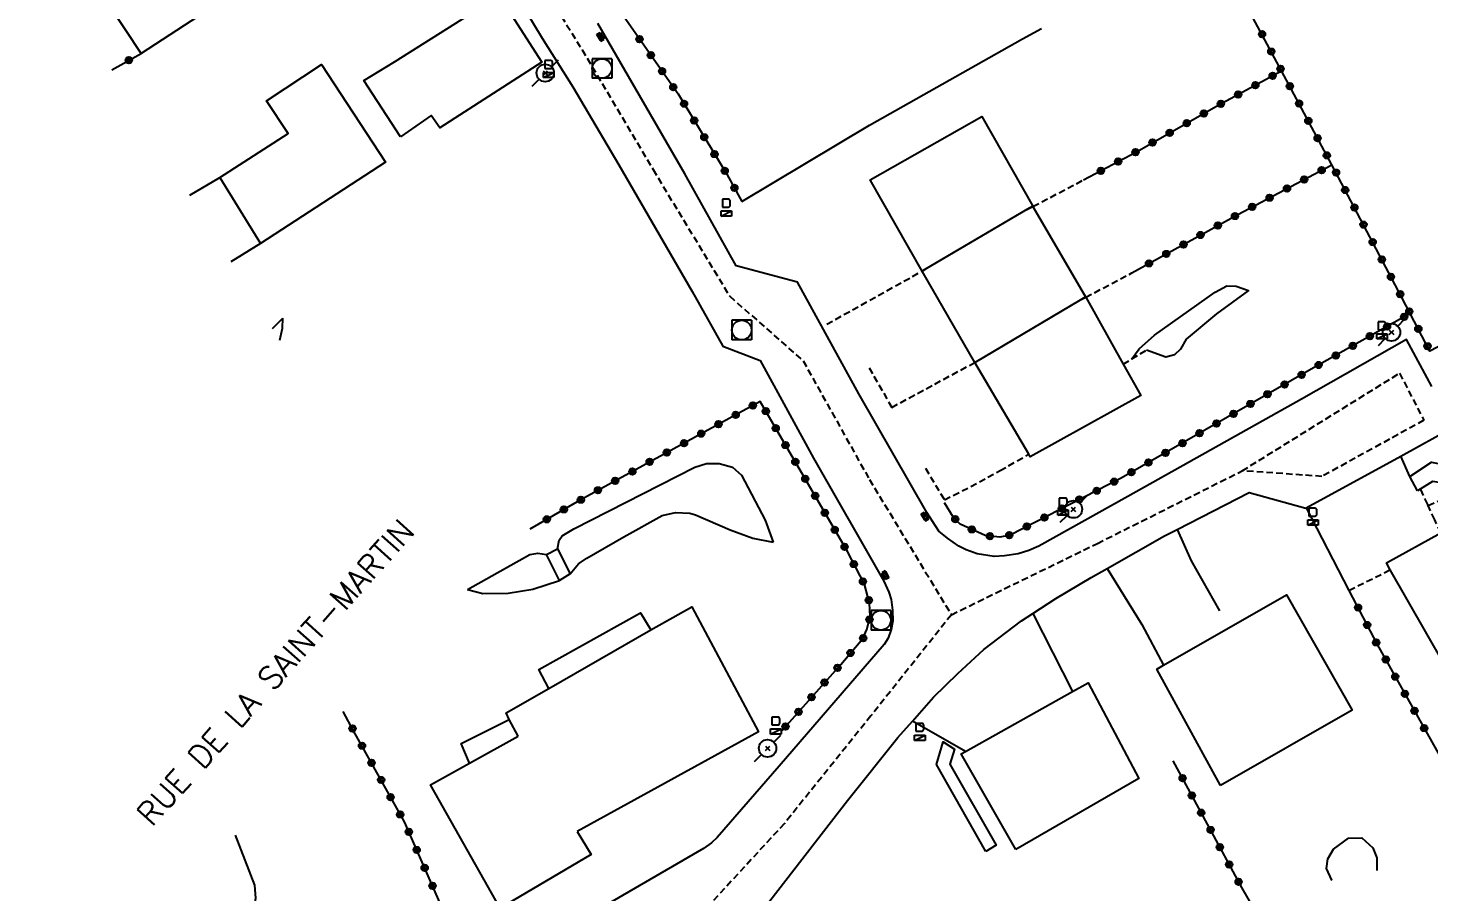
# Model space of a CAD drawing. Header units: millimetres. Extents: x 267000 to 268001, y 124012 to 125001.
# Drawn here: x 267573.6 to 267680.7, y 124518.6 to 124584.7 of the extents above; entities that cross this region are included whole.
import ezdxf
from ezdxf.enums import TextEntityAlignment as Align

# ---------------------------------------------------------------- set-up
doc = ezdxf.new("R2010")
doc.units = ezdxf.units.MM
doc.linetypes.add('DASHED', pattern=[0.75, 0.5, -0.25])
doc.layers.get('0').update_dxf_attribs({"linetype": 'CONTINUOUS'})
for name, color, linetype in [('W0001', 6, 'DASHED'), ('W0008', 7, 'CONTINUOUS'), ('W0017', 7, 'CONTINUOUS'), ('W0101', 7, 'CONTINUOUS'), ('W0104', 1, 'CONTINUOUS'), ('W0105', 7, 'CONTINUOUS'), ('W0112', 1, 'DASHED'), ('W0211', 2, 'CONTINUOUS'), ('W0214', 2, 'CONTINUOUS'), ('W0323', 7, 'CONTINUOUS'), ('W0330', 7, 'CONTINUOUS'), ('W0401', 7, 'CONTINUOUS'), ('W0420', 7, 'CONTINUOUS'), ('W0438', 7, 'CONTINUOUS'), ('W0473', 7, 'CONTINUOUS'), ('W0515', 5, 'CONTINUOUS'), ('W0989', 7, 'CONTINUOUS'), ('W1102', 7, 'CONTINUOUS')]:
    doc.layers.add(name, color=color, linetype=linetype)
doc.styles.get("Standard").update_dxf_attribs({"font": 'romans.shx', "width": 0.85})

# ---------------------------------------------------------------- blocks, each defined once
blk = doc.blocks.new('T438')
for p, q in [((0.15, 1.1), (-0.3, 1.1)), ((-0.3, 1.1), (-0.3, 0.5)), ((-0.4, 0.2), (0.4, 0.2)), ((-0.4, -0.2), (-0.4, 0.2)), ((-0.3, 0.5), (0.15, 0.5)), ((0.3, 0.65), (0.3, 0.95)), ((0.4, 0.2), (0.4, -0.2))]:
    blk.add_line(p, q)
at = {"flags": 128}
for points in [[(-0.4, -0.2), (0.4, 0.2)], [(0.4, -0.2), (-0.4, -0.2)]]:
    blk.add_lwpolyline(points, dxfattribs=at)
for centre, major_axis, start_param, end_param in [((0.15, 0.95), (0.106, -0.106), 0.785398, 2.356194), ((0.15, 0.65), (0.106, 0.106), 3.926991, 5.497787)]:
    blk.add_ellipse(centre, major_axis=major_axis, ratio=1, start_param=start_param, end_param=end_param)
blk = doc.blocks.new('T473')
for p, q in [((-0.166667, 0.166667), (0.166667, -0.166667)), ((-0.166667, -0.166667), (0.166667, 0.166667)), ((0.500001, 0.500001), (1.000002, 1.000002)), ((-1.000002, -1.000002), (-0.500001, -0.500001))]:
    blk.add_line(p, q)
blk.add_ellipse((0, 0), major_axis=(0.471405, 0.471405), ratio=1, start_param=5.4977871438, end_param=11.780972451)
blk = doc.blocks.new('T420')
for p, q in [((0.75, 0.75), (-0.75, 0.75)), ((-0.75, 0.75), (-0.75, -0.75)), ((0.75, 0.75), (0.75, -0.75)), ((0.75, -0.75), (-0.75, -0.75))]:
    blk.add_line(p, q)
blk.add_ellipse((0, 0), major_axis=(-0.53, 0.53), ratio=1, start_param=3.926991, end_param=10.210176)
blk = doc.blocks.new('T401')
for p, q in [((-0.3, 0.3), (0, 0.3)), ((-0.3, -0.25), (-0.3, 0.3)), ((-0.3, 0.15), (0, 0.15)), ((-0.3, 0), (0, 0)), ((0, 0.3), (0, -0.25)), ((-0.3, -0.15), (0, -0.15)), ((-0.3, -0.25), (-0.3, -0.3)), ((-0.3, -0.3), (0, -0.3)), ((0, -0.3), (0, -0.25))]:
    blk.add_line(p, q)
blk = doc.blocks.new('t323o')
at = {"color": 0, "linetype": 'Continuous'}
for radius in [0.25, 0.15]:
    blk.add_circle((0, 0), radius, dxfattribs=at)

msp = doc.modelspace()

# ---------------------------------------------------------------- linework, layer by layer
at = {"layer": 'W0001'}
for points in [[(267573.58, 124650.86), (267577.5, 124643.99), (267584.76, 124632.31), (267595.11, 124616.09), (267600.26, 124608.15), (267608.09, 124595.78), (267615.93, 124582.99), (267621.36, 124573.83), (267627.22, 124564.15), (267632.84, 124559.2), (267637.9, 124550.14), (267644.17, 124539.8)], [(267644.17, 124539.8), (267655.34, 124545.25), (267666.41, 124550.8)], [(267644.17, 124539.8), (267638.02, 124532.06), (267631.4, 124523.83), (267622.83, 124514.52), (267613.66, 124503.43), (267609, 124498.7), (267601.3, 124489.1), (267594.72, 124482.21), (267591.18, 124480.34)]]:
    msp.add_lwpolyline(points, dxfattribs=at)
msp.add_lwpolyline([(267672.5, 124550.37), (267666.41, 124550.8), (267678.44, 124558.26), (267680.29, 124554.66)], close=True, dxfattribs=at)
at = {"layer": 'W0008'}
for points in [[(267605.11, 124596.75), (267612.88, 124583.89), (267615.23, 124580.16), (267618.75, 124574.2), (267624.35, 124564.52), (267626.69, 124560.33), (267629.54, 124559.24), (267633.63, 124551.77), (267639, 124542.35), (267639.4, 124541.53), (267639.57, 124540.97), (267639.68, 124540.15), (267639.69, 124539.33), (267639.56, 124538.67), (267639.34, 124538.01), (267639.02, 124537.51), (267631.01, 124528.21), (267626.26, 124522.76), (267625.84, 124522.36), (267625.22, 124521.92), (267613.8, 124515.29)], [(267680.91, 124557.25), (267678.97, 124560.84), (267670.95, 124556.28), (267657.66, 124548.83), (267650.85, 124545.04), (267650.1, 124544.7), (267649.28, 124544.46), (267648.23, 124544.29), (267647.44, 124544.25), (267646.15, 124544.46), (267645.29, 124544.75), (267644.73, 124545.04), (267643.87, 124545.66), (267643.2, 124546.18), (267642.3, 124547.62), (267637.1, 124556.68), (267632.4, 124565.23), (267627.72, 124566.46), (267623.79, 124573.5), (267617.15, 124584.99)], [(267629.06, 124516.33), (267636.24, 124525.59), (267640.08, 124530.41), (267641.19, 124531.66), (267642.81, 124533.5), (267644.67, 124535.3), (267646.66, 124537.13), (267649.53, 124539.33), (267650.4, 124539.9), (267652.15, 124541.04), (267654.86, 124542.65), (267656.08, 124543.34), (267660.46, 124545.83), (267661.43, 124546.32), (267666.94, 124549.13), (267671.27, 124547.95), (267671.29, 124547.97), (267678.53, 124551.91), (267678.54, 124551.92), (267682.59, 124554.16)]]:
    msp.add_lwpolyline(points, dxfattribs=at)
at = {"layer": 'W0017'}
for points in [[(267679.21, 124550.37), (267678.54, 124551.92)], [(267671.29, 124547.97), (267674.57, 124541.66)], [(267661.43, 124546.32), (267662.5, 124543.92), (267664.66, 124540.1)], [(267656.08, 124543.34), (267658.74, 124539.06), (267660.38, 124535.93)], [(267650.4, 124539.9), (267653.44, 124533.92)], [(267645.24, 124529.34), (267641.19, 124531.66)]]:
    msp.add_lwpolyline(points, dxfattribs=at)
at = {"layer": 'W0101'}
for points in [[(267641.94, 124566.07), (267641.93, 124566.07), (267637.97, 124573.04), (267646.49, 124577.88), (267650.39, 124571.03)], [(267650.39, 124571.03), (267650.41, 124571.01), (267654.43, 124564.09)], [(267645.97, 124559.09), (267641.94, 124566.07)], [(267654.43, 124564.09), (267654.44, 124564.07), (267657.3, 124558.96), (267658.66, 124556.55), (267650.2, 124551.88), (267650.1, 124552.06), (267645.97, 124559.09)], [(267611.06, 124530.52), (267610.37, 124531.79), (267610.13, 124532.3), (267613.4, 124534.16), (267621.2, 124538.63), (267624.32, 124540.4), (267629.42, 124530.85), (267615.56, 124523.22)], [(267615.56, 124523.22), (267616.63, 124521.47), (267609.68, 124517.37), (267604.35, 124526.79), (267607.32, 124528.44), (267611.06, 124530.52)]]:
    msp.add_lwpolyline(points, dxfattribs=at)
for points in [[(267650.39, 124571.03), (267650.39, 124571.03)], [(267641.94, 124566.07), (267641.94, 124566.07)], [(267654.43, 124564.09), (267654.43, 124564.09)], [(267645.97, 124559.09), (267645.97, 124559.09)], [(267683.23, 124533.62), (267677.73, 124543.23), (267677.43, 124543.76), (267681.59, 124546.06), (267688.06, 124549.63), (267693.59, 124539.49), (267683.23, 124533.62)], [(267664.74, 124526.75), (267659.87, 124535.64), (267660.38, 124535.93), (267669.78, 124541.31), (267674.81, 124532.49), (267664.74, 124526.75)], [(267649.09, 124521.85), (267644.92, 124529.15), (267645.24, 124529.34), (267653.44, 124533.92), (267654.63, 124534.59), (267658.5, 124527.28), (267649.09, 124521.85)], [(267611.06, 124530.52), (267611.06, 124530.52)], [(267615.56, 124523.22), (267615.56, 124523.22)]]:
    msp.add_lwpolyline(points, close=True, dxfattribs=at)
at = {"layer": 'W0104'}
for points in [[(267582.22, 124582.71), (267577.59, 124589.74), (267582.69, 124592.88), (267587.12, 124585.9)], [(267602.06, 124576.34), (267599.26, 124580.65), (267601.6, 124582.08), (267609.6, 124587.15), (267612.86, 124582.05), (267605.06, 124577.02), (267604.4, 124577.97)]]:
    msp.add_lwpolyline(points, close=True, dxfattribs=at)
for points in [[(267588.24, 124573.23), (267593.47, 124576.59), (267591.81, 124579.09), (267596.02, 124581.86), (267600.91, 124574.39), (267591.34, 124568.19)], [(267585.94, 124571.87), (267588.24, 124573.23), (267591.34, 124568.19), (267589.09, 124566.78)], [(267588.24, 124573.23), (267588.24, 124573.23)], [(267591.34, 124568.19), (267591.34, 124568.19)], [(267613.4, 124534.16), (267612.63, 124535.61), (267620.4, 124539.95), (267621.2, 124538.63)], [(267607.32, 124528.44), (267606.68, 124529.96), (267610.37, 124531.79)]]:
    msp.add_lwpolyline(points, dxfattribs=at)
at = {"layer": 'W0105'}
for points in [[(267679.81, 124549.26), (267679.21, 124550.37), (267680.89, 124551.47), (267685.38, 124550.57), (267685.19, 124549.35), (267680.96, 124549.99)], [(267614.21, 124542.42), (267613.21, 124544.4), (267614.06, 124544.83), (267615.03, 124542.92)], [(267646.8, 124521.7), (267643.04, 124528.35), (267643.55, 124530.07), (267644.42, 124529.52), (267644.06, 124528.36), (267647.59, 124522.17)]]:
    msp.add_lwpolyline(points, close=True, dxfattribs=at)
at = {"layer": 'W0112'}
for points in [[(267649.95, 124570.77), (267650.41, 124571.01), (267654.28, 124573.04)], [(267634.65, 124562.01), (267641.93, 124566.07), (267642.13, 124566.18)], [(267654.04, 124563.86), (267654.44, 124564.07), (267657.97, 124565.93)], [(267657.3, 124558.96), (267657.96, 124559.35), (267659.08, 124560.02)], [(267637.88, 124558.68), (267639.61, 124555.65), (267645.97, 124559.09)], [(267642.18, 124550.99), (267643.64, 124548.59), (267645.65, 124549.59), (267647.89, 124550.82), (267650.1, 124552.06)], [(267681.59, 124546.06), (267681.12, 124547.05), (267680.62, 124548.15), (267680.59, 124548.23), (267680.05, 124549.38)], [(267680.62, 124548.15), (267683.35, 124549.3)], [(267674.57, 124541.66), (267677.73, 124543.23)]]:
    msp.add_lwpolyline(points, dxfattribs=at)
at = {"layer": 'W0211'}
for points in [[(267592.82, 124560.79), (267593.03, 124561.7), (267593.05, 124562.46)], [(267615.03, 124542.92), (267615.66, 124543.69), (267616.31, 124544.12), (267619.14, 124545.75), (267622.07, 124547.39), (267623.09, 124547.62), (267624.18, 124547.56), (267624.61, 124547.43), (267627.26, 124546.29), (267628.98, 124545.64), (267630.54, 124545.35)], [(267607.18, 124541.73), (267608.34, 124541.43), (267610.28, 124541.45), (267612.16, 124541.75), (267614.21, 124542.42)], [(267581.77, 124511.42), (267586.42, 124513.88), (267590.2, 124516.15), (267590.85, 124517.24), (267590.98, 124518.13), (267590.91, 124519.13), (267589.43, 124522.94)]]:
    msp.add_lwpolyline(points, dxfattribs=at)
at = {"layer": 'W0214'}
for points in [[(267657.96, 124559.35), (267658.52, 124560.12), (267659.7, 124561.18), (267664.34, 124564.47), (267665.23, 124564.94), (267665.95, 124564.91), (267666.88, 124564.59), (267664.45, 124562.79), (267662.11, 124560.86), (267661.69, 124560.1), (267661.23, 124559.67), (267660.57, 124559.5), (267659.08, 124560.02)], [(267592.27, 124561.67), (267593.05, 124562.46)], [(267614.06, 124544.83), (267614.19, 124545.49), (267614.42, 124545.83), (267615.31, 124546.36), (267624.56, 124551.07), (267625.45, 124551.37), (267626.41, 124551.37), (267627.43, 124551.08), (267628.13, 124550.46), (267629.93, 124547.03), (267630.54, 124545.35)], [(267607.18, 124541.73), (267611.95, 124544.39), (267612.55, 124544.49), (267613.21, 124544.4)]]:
    msp.add_lwpolyline(points, dxfattribs=at)
at = {"layer": 'W0323'}
for points in [[(267618.61, 124586.27), (267623.27, 124579.62), (267627, 124573.47), (267628.16, 124571.4)], [(267704.56, 124574.26), (267704.03, 124573.95), (267695.14, 124568.72), (267684.18, 124561.76), (267680.76, 124559.96), (267679.25, 124562.83), (267678.59, 124564.1), (267673.52, 124573.72), (267673.26, 124574.2), (267669.42, 124581.38), (267666.51, 124586.82)], [(267579.98, 124581.46), (267582.22, 124582.71)], [(267654.28, 124573.04), (267658.33, 124575.2), (267664.61, 124578.77), (267669.42, 124581.38)], [(267657.97, 124565.93), (267666.07, 124570.4), (267673.26, 124574.2)], [(267679.25, 124562.83), (267671.68, 124558.57), (267657.14, 124550.23), (267648.67, 124545.89), (267647.88, 124545.72), (267646.76, 124545.85), (267644.84, 124546.73), (267644.34, 124547.22), (267643.64, 124548.34)], [(267631.17, 124530.89), (267635.71, 124536), (267637.41, 124537.99), (267637.7, 124538.66), (267637.96, 124539.65), (267637.92, 124540.67), (267637.52, 124542.12), (267636.22, 124544.62), (267629.55, 124556.11), (267615.56, 124548.44), (267611.94, 124546.34)], [(267674.57, 124541.66), (267676.73, 124537.52), (267683, 124526.36), (267685.04, 124522.54), (267685.14, 124522.32), (267685.22, 124522.14)], [(267608.46, 124511.67), (267605.07, 124517.78), (267602.35, 124523.96), (267598.47, 124530.93), (267597.66, 124532.4)], [(267667.62, 124516.77), (267666.37, 124518.94), (267661.13, 124528.62)]]:
    msp.add_lwpolyline(points, dxfattribs=at)
at = {"layer": 'W0330'}
msp.add_lwpolyline([(267628.16, 124571.4), (267637.91, 124577.23), (267649.62, 124583.83), (267651.07, 124584.62)], dxfattribs=at)
at = {"layer": 'W0515'}
msp.add_lwpolyline([(267673.28, 124519.48), (267673.26, 124519.49), (267672.86, 124520.39), (267672.95, 124521.13), (267673.39, 124521.87), (267674.53, 124522.72), (267675.56, 124522.73), (267676.4, 124521.98), (267676.7, 124521.21), (267676.71, 124520.25)], dxfattribs=at)
at = {"layer": 'W1102'}
for points in [[(267650.39, 124571.03), (267649.95, 124570.77), (267642.13, 124566.18), (267641.94, 124566.07)], [(267645.97, 124559.09), (267654.04, 124563.86), (267654.43, 124564.09)]]:
    msp.add_lwpolyline(points, dxfattribs=at)

# ---------------------------------------------------------------- block references
at = {"layer": 'W0323'}
for p, rotation in [((267620.33, 124583.81), 305.0353984794316), ((267667.92, 124584.18), 118.1505732280518), ((267621.19, 124582.58), 305.0353984794316), ((267668.63, 124582.85), 118.1505732280518), ((267581.29, 124582.19), 29.06721717049019), ((267669.34, 124581.53), 118.1505732280518), ((267622.05, 124581.36), 305.0353984794316), ((267668.73, 124581), 28.47326660586046), ((267622.91, 124580.13), 305.0353984794316), ((267666.09, 124579.57), 28.47326660586046), ((267667.41, 124580.29), 28.47326660586046), ((267670.05, 124580.21), 118.160647591479), ((267623.73, 124578.87), 301.2314025378012), ((267664.77, 124578.86), 28.47326660586046), ((267670.75, 124578.89), 118.160647591479), ((267624.5, 124577.58), 301.2314025378012), ((267662.16, 124577.38), 29.57280765258077), ((267663.47, 124578.12), 29.57280765258077), ((267671.46, 124577.56), 118.160647591479), ((267625.28, 124576.3), 301.2314025378012), ((267660.86, 124576.64), 29.57280765258077), ((267672.17, 124576.24), 118.160647591479), ((267658.25, 124575.16), 28.16052811828276), ((267659.55, 124575.9), 29.57280765258077), ((267626.06, 124575.02), 301.2314025378012), ((267656.92, 124574.45), 28.16052811828276), ((267672.88, 124574.92), 118.160647591479), ((267626.84, 124573.74), 301.2314025378012), ((267655.6, 124573.74), 28.16052811828276), ((267671.15, 124573.08), 27.82478832464373), ((267672.48, 124573.78), 27.82478832464373), ((267673.58, 124573.6), 117.8027304088043), ((267627.58, 124572.43), 299.3656225800804), ((267669.83, 124572.38), 27.82478832464373), ((267674.28, 124572.27), 117.8027304088043), ((267667.17, 124570.98), 27.82478832464373), ((267668.5, 124571.68), 27.82478832464373), ((267674.98, 124570.94), 117.8027304088043), ((267665.85, 124570.28), 28.88732992456126), ((267663.22, 124568.83), 28.88732992456126), ((267664.54, 124569.55), 28.88732992456126), ((267675.68, 124569.62), 117.8027304088043), ((267661.91, 124568.1), 28.88732992456126), ((267676.38, 124568.29), 117.8027304088043), ((267659.28, 124566.66), 28.88732992456126), ((267660.6, 124567.38), 28.88732992456126), ((267677.08, 124566.96), 117.8027304088043), ((267677.78, 124565.63), 117.8027304088043), ((267678.48, 124564.31), 117.8027304088043), ((267678.79, 124562.57), 209.4055182705696), ((267679.18, 124562.98), 117.6005118881241), ((267677.48, 124561.83), 209.4055182705696), ((267679.87, 124561.65), 117.5916058713369), ((267674.87, 124560.36), 209.4055182705696), ((267676.17, 124561.09), 209.4055182705696), ((267680.57, 124560.32), 117.5916058713369), ((267673.56, 124559.62), 209.4055182705696), ((267670.95, 124558.14), 209.8067667506951), ((267672.25, 124558.89), 209.4055182705696), ((267669.65, 124557.4), 209.8067667506951), ((267628.99, 124555.8), 208.7368497387218), ((267667.04, 124555.91), 209.8067667506951), ((267668.34, 124556.65), 209.8067667506951), ((267627.68, 124555.08), 208.7368497387218), ((267629.98, 124555.37), 120.1269438169635), ((267665.74, 124555.16), 209.8067667506951), ((267625.05, 124553.64), 208.7368497387218), ((267626.36, 124554.36), 208.7368497387218), ((267630.74, 124554.07), 120.1269438169635), ((267663.14, 124553.67), 209.8067667506951), ((267664.44, 124554.42), 209.8067667506951), ((267623.73, 124552.92), 208.7368497387218), ((267631.49, 124552.77), 120.1269438169635), ((267661.84, 124552.92), 209.8067667506951), ((267621.1, 124551.48), 208.7368497387218), ((267622.41, 124552.2), 208.7368497387218), ((267632.24, 124551.48), 120.1269438169635), ((267660.54, 124552.18), 209.8067667506951), ((267619.78, 124550.75), 208.7368497387218), ((267657.93, 124550.69), 209.8067667506951), ((267659.23, 124551.43), 209.8067667506951), ((267618.47, 124550.03), 208.7368497387218), ((267633, 124550.18), 120.1269438169635), ((267656.62, 124549.97), 207.1417082558495), ((267615.84, 124548.59), 208.7368497387218), ((267617.15, 124549.31), 208.7368497387218), ((267633.75, 124548.88), 120.1269438169635), ((267653.95, 124548.6), 207.1417082558495), ((267655.28, 124549.28), 207.1417082558495), ((267614.54, 124547.85), 210.1116018756368), ((267634.5, 124547.58), 120.1269438169635), ((267651.28, 124547.23), 207.1417082558495), ((267652.61, 124547.91), 207.1417082558495), ((267613.24, 124547.09), 210.1116018756368), ((267635.25, 124546.29), 120.1269438169635), ((267644.47, 124547.1), 135.289078168007), ((267645.73, 124546.32), 155.3404628383781), ((267649.94, 124546.54), 207.1417082558495), ((267647.12, 124545.81), 173.6542135095615), ((267648.6, 124545.88), 192.0601253166476), ((267636.01, 124544.99), 120.1269438169635), ((267636.72, 124543.67), 117.4737105897817), ((267637.41, 124542.34), 117.4737105897817), ((267637.86, 124540.91), 105.5587271070953), ((267675.26, 124540.34), 297.5886677288875), ((267637.91, 124539.43), 75.36737062179962), ((267675.96, 124539.01), 297.5886677288875), ((267637.42, 124538.01), 66.12590556556144), ((267676.65, 124537.68), 297.5886677288875), ((267636.45, 124536.87), 49.39396350449464), ((267635.47, 124535.74), 48.44310582909782), ((267677.38, 124536.37), 299.318978723115), ((267634.47, 124534.61), 48.44310582909782), ((267678.11, 124535.06), 299.318978723115), ((267633.48, 124533.49), 48.44310582909782), ((267678.85, 124533.75), 299.318978723115), ((267632.48, 124532.37), 48.44310582909782), ((267679.58, 124532.44), 299.318978723115), ((267631.49, 124531.25), 48.44310582909782), ((267680.32, 124531.13), 299.318978723115), ((267598.39, 124531.09), 118.9717235187024), ((267599.11, 124529.78), 119.1069315460384), ((267599.84, 124528.47), 119.1069315460384), ((267600.57, 124527.16), 119.1069315460384), ((267661.85, 124527.3), 118.4143131679933), ((267601.3, 124525.84), 119.1069315460384), ((267662.56, 124525.98), 118.4143131679933), ((267602.03, 124524.53), 119.1069315460384), ((267663.27, 124524.66), 118.4143131679933), ((267602.69, 124523.19), 113.7066251795567), ((267663.99, 124523.34), 118.4143131679933), ((267603.29, 124521.81), 113.7066251795567), ((267664.7, 124522.02), 118.4143131679933), ((267603.9, 124520.44), 113.7066251795567), ((267665.41, 124520.7), 118.4143131679933), ((267666.13, 124519.38), 118.4143131679933), ((267604.5, 124519.07), 113.7066251795567)]:
    msp.add_blockref('t323o', p, dxfattribs=dict(at, rotation=rotation))
at = {"layer": 'W0401'}
for p, rotation in [((267617.47, 124584.06), 30.02610263011034), ((267642.28, 124547.38), 32.13761463088477), ((267638.99, 124542.74), 209.6544360651913)]:
    msp.add_blockref('T401', p, dxfattribs=dict(at, rotation=rotation))
at = {"layer": 'W0420', "rotation": 359.9999899820874}
for p in [(267617.46, 124581.56), (267628.14, 124561.56), (267638.78, 124539.37)]:
    msp.add_blockref('T420', p, dxfattribs=at)
at = {"layer": 'W0438', "rotation": 359.9999899820874}
for p in [(267613.38, 124581.06), (267626.96, 124570.47), (267677.09, 124561.08), (267652.71, 124547.62), (267671.81, 124546.84), (267630.75, 124530.87), (267641.76, 124530.39)]:
    msp.add_blockref('T438', p, dxfattribs=at)
at = {"layer": 'W0473', "rotation": 359.9999899820874}
for p in [(267613.12, 124581.22), (267677.82, 124561.39), (267653.5, 124547.86), (267630.12, 124529.58)]:
    msp.add_blockref('T473', p, dxfattribs=at)

# ---------------------------------------------------------------- texts
at = {"layer": 'W0989'}
msp.add_text('RUE DE LA SAINT-MARTIN', height=1.75, rotation=48.1948, dxfattribs=at).set_placement((267582.39, 124524.1), align=Align.MIDDLE_LEFT)

doc.saveas('drawing.dxf')
